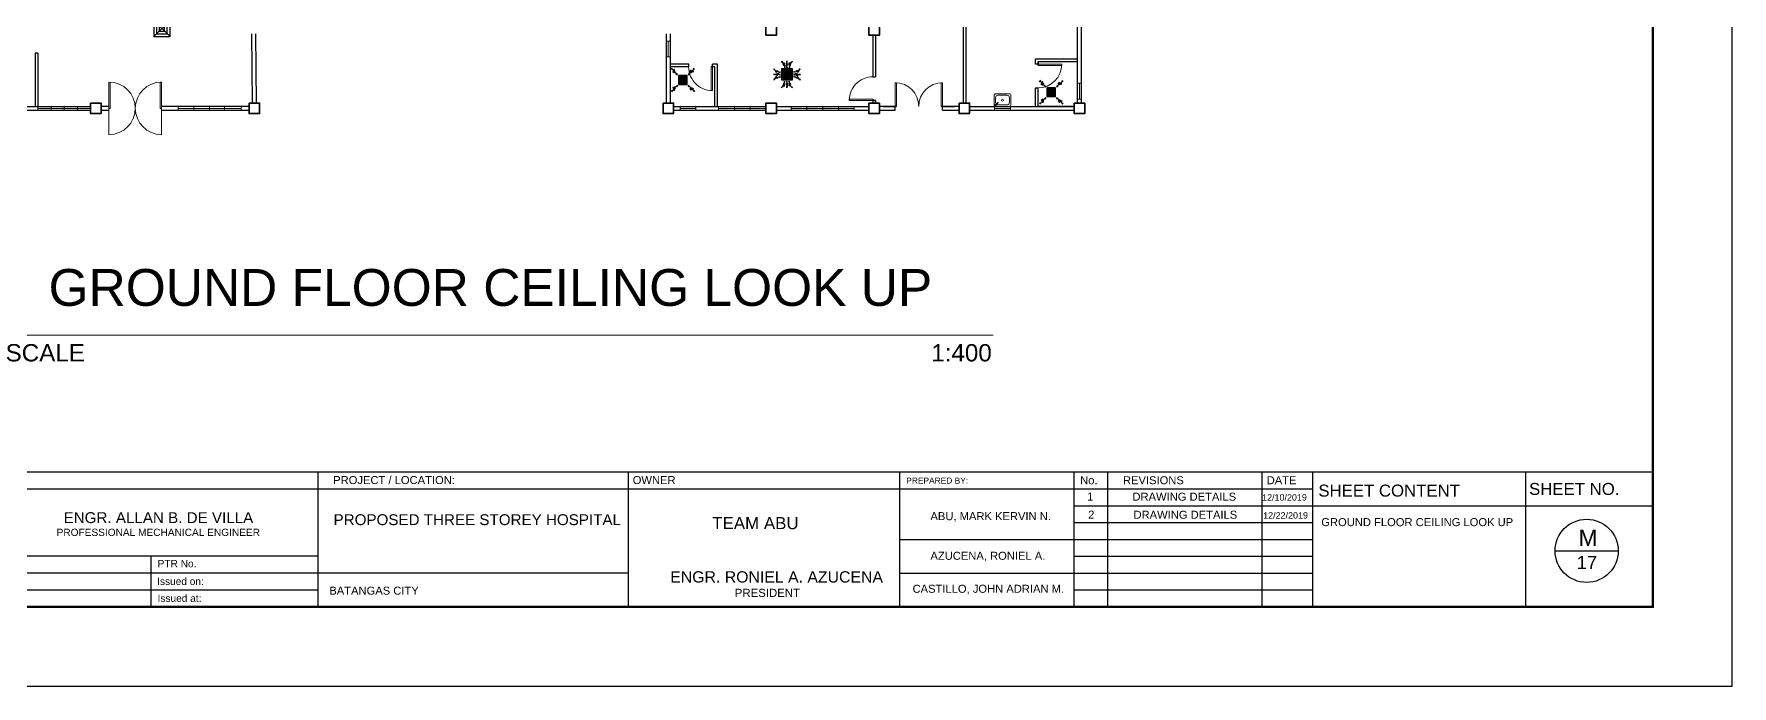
# Model space of a CAD drawing. Header units: millimetres. Extents: x 150 to 360, y 293 to 443.
# Drawn here: x 185.1 to 249.6, y 372.9 to 397.6 of the extents above; entities that cross this region are included whole.
import ezdxf

# ---------------------------------------------------------------- set-up
doc = ezdxf.new("R2010")
doc.units = ezdxf.units.MM
doc.header["$MEASUREMENT"] = 0
for name, color, linetype in [('AIR', 7, 'Continuous'), ('diffuser', 7, 'Continuous'), ('Legends', 7, 'Continuous'), ('template', 7, 'Continuous')]:
    doc.layers.add(name, color=color, linetype=linetype)
doc.styles.add('arial', font='arial.ttf')
doc.styles.get("Standard").update_dxf_attribs({"font": 'arial.ttf'})

# ---------------------------------------------------------------- blocks, each defined once
blk = doc.blocks.new('GRILL-C-IN')
at = {"layer": 'AIR', "ltscale": 3}
for p, q in [((-0.623, 0.601), (-0.674, 0.651)), ((-0.601, 0.623), (-0.651, 0.674)), ((-0.637, 0.637), (-0.3, 0.3)), ((0.637, 0.637), (0.3, 0.3)), ((0.601, 0.623), (0.651, 0.674)), ((0.623, 0.601), (0.674, 0.651)), ((-0.623, -0.601), (-0.674, -0.651)), ((-0.601, -0.623), (-0.651, -0.674)), ((-0.637, -0.637), (-0.3, -0.3)), ((0.637, -0.637), (0.3, -0.3)), ((0.601, -0.623), (0.651, -0.674)), ((0.623, -0.601), (0.674, -0.651))]:
    blk.add_line(p, q, dxfattribs=at)
at = {"layer": 'AIR'}
for p, q in [((-0.188, 0.187), (0.187, -0.188)), ((0.187, 0.187), (-0.188, -0.188))]:
    blk.add_line(p, q, dxfattribs=at)
at = {"layer": 'AIR', "ltscale": 3}
for points in [[(-0.362, 0.393), (-0.393, 0.362), (-0.3, 0.3)], [(0.393, 0.362), (0.362, 0.393), (0.3, 0.3)], [(-0.362, -0.393), (-0.393, -0.362), (-0.3, -0.3)], [(0.393, -0.362), (0.362, -0.393), (0.3, -0.3)]]:
    blk.add_lwpolyline(points, close=True, dxfattribs=at)
at = {"layer": 'AIR'}
for points in [[(-0.25, -0.25), (0.25, -0.25), (0.25, 0.25), (-0.25, 0.25)], [(-0.188, -0.188), (0.187, -0.188), (0.187, 0.187), (-0.188, 0.187)], [(-0.125, -0.125), (0.125, -0.125), (0.125, 0.125), (-0.125, 0.125)], [(-0.062, -0.062), (0.062, -0.062), (0.062, 0.062), (-0.062, 0.062)]]:
    blk.add_lwpolyline(points, close=True, dxfattribs=at)
at = {"layer": 'AIR', "ltscale": 3}
for points in [[(-0.441, 0.441), (-0.512, 0.404), (-0.432, 0.514), (-0.568, 0.43), (-0.477, 0.6), (-0.561, 0.561)], [(0.441, 0.441), (0.404, 0.512), (0.514, 0.432), (0.43, 0.568), (0.6, 0.477), (0.561, 0.561)], [(-0.441, -0.441), (-0.512, -0.404), (-0.432, -0.514), (-0.568, -0.43), (-0.477, -0.6), (-0.561, -0.561)], [(0.441, -0.441), (0.404, -0.512), (0.514, -0.432), (0.43, -0.568), (0.6, -0.477), (0.561, -0.561)]]:
    blk.add_spline(points, degree=3, dxfattribs=at)
for points in [[(-0.3, 0.3), (-0.362, 0.393), (-0.393, 0.362)], [(0.3, 0.3), (0.393, 0.362), (0.362, 0.393)], [(-0.3, -0.3), (-0.362, -0.393), (-0.393, -0.362)], [(0.3, -0.3), (0.393, -0.362), (0.362, -0.393)]]:
    blk.add_solid(points, dxfattribs=at)
blk = doc.blocks.new('AC-S-12')
at = {"layer": 'diffuser'}
for p, q in [((-0.15, 0.15), (0.15, -0.15)), ((0.15, 0.15), (-0.15, -0.15)), ((-0.15, 0.15), (-0.15, -0.15)), ((0.15, 0.15), (-0.15, 0.15)), ((-0.1, 0.1), (-0.1, -0.1)), ((0.1, 0.1), (-0.1, 0.1)), ((-0.05, 0.05), (-0.05, -0.05)), ((0.05, 0.05), (-0.05, 0.05)), ((0.05, -0.05), (0.05, 0.05)), ((0.1, -0.1), (0.1, 0.1)), ((0.15, -0.15), (0.15, 0.15)), ((-0.15, -0.15), (0.15, -0.15)), ((-0.1, -0.1), (0.1, -0.1)), ((-0.05, -0.05), (0.05, -0.05))]:
    blk.add_line(p, q, dxfattribs=at)
for points in [[(-0.358, 0.358, 0, 0.0447, 0), (-0.295, 0.295, 0, 0, 0), (-0.15, 0.15, 0, 0, 0)], [(0.358, 0.358, 0, 0.0447, 0), (0.295, 0.295, 0, 0, 0), (0.15, 0.15, 0, 0, 0)], [(-0.358, -0.358, 0, 0.0447, 0), (-0.295, -0.295, 0, 0, 0), (-0.15, -0.15, 0, 0, 0)], [(0.358, -0.358, 0, 0.0447, 0), (0.295, -0.295, 0, 0, 0), (0.15, -0.15, 0, 0, 0)]]:
    blk.add_lwpolyline(points, format="xyseb", dxfattribs=at)
blk = doc.blocks.new('fcu')
at = {"layer": 'diffuser', "xscale": 2.052644456280903, "yscale": 2.052644456280903, "zscale": 2.052644456280903}
blk.add_blockref('AC-S-12', (0, 0), dxfattribs=at)
blk = doc.blocks.new('FCU-13000P (CASSETTE SPLIT)')
at = {"layer": 'AIR', "ltscale": 3}
for p, q in [((-0.52, 0), (-1, 0)), ((-0.56, 0.19), (-0.49, 0.19)), ((-0.56, 0.16), (-0.49, 0.16)), ((-0.56, 0.02), (-0.49, 0.02)), ((-0.19, 0.56), (-0.19, 0.49)), ((-0.16, 0.56), (-0.16, 0.49)), ((-0.02, 0.56), (-0.02, 0.49)), ((0, 0.52), (0, 1)), ((0.02, 0.56), (0.02, 0.49)), ((0.16, 0.56), (0.16, 0.49)), ((0.19, 0.56), (0.19, 0.49)), ((0.56, 0.19), (0.49, 0.19)), ((0.56, 0.16), (0.49, 0.16)), ((0.56, 0.02), (0.49, 0.02)), ((0.52, 0), (1, 0)), ((-0.56, -0.02), (-0.49, -0.02)), ((-0.56, -0.16), (-0.49, -0.16)), ((-0.56, -0.19), (-0.49, -0.19)), ((-0.19, -0.56), (-0.19, -0.49)), ((-0.16, -0.56), (-0.16, -0.49)), ((-0.02, -0.56), (-0.02, -0.49)), ((0, -0.52), (0, -1)), ((0.02, -0.56), (0.02, -0.49)), ((0.16, -0.56), (0.16, -0.49)), ((0.19, -0.56), (0.19, -0.49)), ((0.56, -0.02), (0.49, -0.02)), ((0.56, -0.16), (0.49, -0.16)), ((0.56, -0.19), (0.49, -0.19))]:
    blk.add_line(p, q, dxfattribs=at)
at = {"layer": 'AIR'}
for p, q in [((0.3, -0.3), (-0.3, 0.3)), ((0.3, 0.3), (-0.3, -0.3))]:
    blk.add_line(p, q, dxfattribs=at)
at = {"layer": 'AIR', "ltscale": 3}
for points in [[(-0.89, 0.02), (-0.89, -0.02), (-1, 0)], [(-0.89, 0.34), (-0.93, 0.31), (-0.97, 0.42)], [(-0.34, 0.89), (-0.31, 0.93), (-0.42, 0.97)], [(-0.02, 0.89), (0.02, 0.89), (0, 1)], [(0.34, 0.89), (0.31, 0.93), (0.42, 0.97)], [(0.89, 0.34), (0.93, 0.31), (0.97, 0.42)], [(0.89, 0.02), (0.89, -0.02), (1, 0)], [(-0.89, -0.34), (-0.93, -0.31), (-0.97, -0.42)], [(-0.34, -0.89), (-0.31, -0.93), (-0.42, -0.97)], [(-0.02, -0.89), (0.02, -0.89), (0, -1)], [(0.34, -0.89), (0.31, -0.93), (0.42, -0.97)], [(0.89, -0.34), (0.93, -0.31), (0.97, -0.42)]]:
    blk.add_lwpolyline(points, close=True, dxfattribs=at)
at = {"layer": 'AIR'}
for points in [[(-0.91, 0.32, 0.171809), (-0.56, 0.18), (-0.52, 0.18)], [(-0.32, 0.91, -0.171809), (-0.18, 0.56), (-0.18, 0.52)], [(0.32, 0.91, 0.171809), (0.18, 0.56), (0.18, 0.52)], [(0.91, 0.32, -0.171809), (0.56, 0.18), (0.52, 0.18)], [(-0.91, -0.32, -0.171809), (-0.56, -0.18), (-0.52, -0.18)], [(-0.32, -0.91, 0.171809), (-0.18, -0.56), (-0.18, -0.52)], [(0.32, -0.91, -0.171809), (0.18, -0.56), (0.18, -0.52)], [(0.91, -0.32, 0.171809), (0.56, -0.18), (0.52, -0.18)]]:
    blk.add_lwpolyline(points, format="xyb", dxfattribs=at)
for points in [[(-0.41, -0.41), (0.41, -0.41), (0.41, 0.41), (-0.41, 0.41)], [(-0.37, 0.31), (-0.35, 0.31), (-0.35, -0.31), (-0.37, -0.31)], [(-0.31, 0.37), (0.31, 0.37), (0.31, 0.35), (-0.31, 0.35)], [(-0.26, -0.26), (0.26, -0.26), (0.26, 0.26), (-0.26, 0.26)], [(-0.21, -0.21), (0.21, -0.21), (0.21, 0.21), (-0.21, 0.21)], [(-0.16, -0.16), (0.16, -0.16), (0.16, 0.16), (-0.16, 0.16)], [(-0.11, -0.11), (0.11, -0.11), (0.11, 0.11), (-0.11, 0.11)], [(-0.06, -0.06), (0.06, -0.06), (0.06, 0.06), (-0.06, 0.06)], [(0.37, 0.31), (0.35, 0.31), (0.35, -0.31), (0.37, -0.31)], [(-0.31, -0.37), (0.31, -0.37), (0.31, -0.35), (-0.31, -0.35)]]:
    blk.add_lwpolyline(points, close=True, dxfattribs=at)
blk.add_lwpolyline([(-0.26, -0.31), (0.26, -0.31, 0.414214), (0.31, -0.26), (0.31, 0.26, 0.414214), (0.26, 0.31), (-0.26, 0.31, 0.414214), (-0.31, 0.26), (-0.31, -0.26, 0.414214)], format="xyb", close=True, dxfattribs=at)
at = {"layer": 'AIR', "ltscale": 3}
for points in [[(-0.84, 0.27), (-0.85, 0.23), (-0.88, 0.13), (-0.7, 0.42), (-0.9, 0), (-0.65, 0.36), (-0.68, 0.24), (-0.69, 0.2)], [(-0.27, 0.84), (-0.23, 0.85), (-0.13, 0.88), (-0.42, 0.7), (0, 0.9), (-0.36, 0.65), (-0.24, 0.68), (-0.2, 0.69)], [(0.27, 0.84), (0.23, 0.85), (0.13, 0.88), (0.42, 0.7), (0, 0.9), (0.36, 0.65), (0.24, 0.68), (0.2, 0.69)], [(0.84, 0.27), (0.85, 0.23), (0.88, 0.13), (0.7, 0.42), (0.9, 0), (0.65, 0.36), (0.68, 0.24), (0.69, 0.2)], [(-0.84, -0.27), (-0.85, -0.23), (-0.88, -0.13), (-0.7, -0.42), (-0.9, 0), (-0.65, -0.36), (-0.68, -0.24), (-0.69, -0.2)], [(-0.27, -0.84), (-0.23, -0.85), (-0.13, -0.88), (-0.42, -0.7), (0, -0.9), (-0.36, -0.65), (-0.24, -0.68), (-0.2, -0.69)], [(0.27, -0.84), (0.23, -0.85), (0.13, -0.88), (0.42, -0.7), (0, -0.9), (0.36, -0.65), (0.24, -0.68), (0.2, -0.69)], [(0.84, -0.27), (0.85, -0.23), (0.88, -0.13), (0.7, -0.42), (0.9, 0), (0.65, -0.36), (0.68, -0.24), (0.69, -0.2)]]:
    blk.add_open_spline(points, degree=3, knots=[0.0032834, 0.0032834, 0.0032834, 0.0032834, 0.0712567, 0.1924075, 0.3347111, 0.5062145, 0.5813292, 0.5813292, 0.5813292, 0.5813292], dxfattribs=at)
for points in [[(-0.8, 0), (-0.78, -0.08), (-0.75, 0.06), (-0.72, -0.1), (-0.66, 0.09), (-0.63, 0)], [(0, 0.8), (0.08, 0.78), (-0.06, 0.75), (0.1, 0.72), (-0.09, 0.66), (0, 0.63)], [(0.8, 0), (0.78, -0.08), (0.75, 0.06), (0.72, -0.1), (0.66, 0.09), (0.63, 0)], [(0, -0.8), (0.08, -0.78), (-0.06, -0.75), (0.1, -0.72), (-0.09, -0.66), (0, -0.63)]]:
    blk.add_spline(points, degree=3, dxfattribs=at)
for points in [[(-1, 0), (-0.89, 0.02), (-0.89, -0.02)], [(-0.97, 0.42), (-0.89, 0.34), (-0.93, 0.31)], [(-0.42, 0.97), (-0.34, 0.89), (-0.31, 0.93)], [(0, 1), (-0.02, 0.89), (0.02, 0.89)], [(0.42, 0.97), (0.34, 0.89), (0.31, 0.93)], [(0.97, 0.42), (0.89, 0.34), (0.93, 0.31)], [(1, 0), (0.89, 0.02), (0.89, -0.02)], [(-0.97, -0.42), (-0.89, -0.34), (-0.93, -0.31)], [(-0.42, -0.97), (-0.34, -0.89), (-0.31, -0.93)], [(0, -1), (-0.02, -0.89), (0.02, -0.89)], [(0.42, -0.97), (0.34, -0.89), (0.31, -0.93)], [(0.97, -0.42), (0.89, -0.34), (0.93, -0.31)]]:
    blk.add_solid(points, dxfattribs=at)

msp = doc.modelspace()

# ---------------------------------------------------------------- linework, layer by layer
at = {"color": 8, "lineweight": 25}
for p, q in [((224.727, 394.993), (224.727, 400.593)), ((224.877, 394.993), (224.877, 400.593)), ((220.377, 399.293), (220.377, 394.993)), ((220.477, 399.343), (220.477, 394.993)), ((193.377, 394.994), (193.352, 397.617)), ((193.527, 394.995), (193.502, 397.618)), ((209.102, 397.618), (209.102, 394.993)), ((209.252, 397.618), (209.252, 394.993)), ((216.952, 397.568), (216.952, 395.993)), ((217.052, 397.568), (217.052, 395.987)), ((185.127, 396.893), (185.127, 394.868)), ((185.227, 396.893), (185.127, 396.893)), ((185.227, 396.893), (185.227, 394.868)), ((209.957, 396.468), (209.252, 396.468)), ((209.952, 396.368), (209.252, 396.368)), ((209.952, 396.468), (209.952, 396.368)), ((210.952, 396.368), (210.802, 396.368)), ((211.052, 396.468), (210.852, 396.468)), ((210.852, 396.368), (210.852, 396.468)), ((210.952, 396.368), (210.852, 396.368)), ((210.952, 394.868), (210.952, 396.368)), ((211.052, 394.868), (211.052, 396.468)), ((223.127, 396.468), (223.127, 396.668)), ((223.127, 396.668), (224.727, 396.668)), ((223.227, 396.468), (223.127, 396.468)), ((223.227, 396.418), (223.227, 396.568)), ((223.227, 396.568), (224.727, 396.568)), ((223.227, 396.568), (223.227, 396.468)), ((216.952, 395.993), (217.052, 395.993)), ((223.127, 394.868), (223.127, 395.568)), ((223.127, 395.568), (223.227, 395.568)), ((223.227, 394.868), (223.227, 395.568)), ((184.527, 394.868), (187.227, 394.868)), ((187.927, 394.868), (187.627, 394.868)), ((193.252, 394.868), (189.927, 394.868)), ((209.377, 394.868), (212.889, 394.868)), ((209.377, 394.868), (210.952, 394.868)), ((213.289, 394.868), (216.802, 394.868)), ((216.952, 395.143), (216.952, 394.993)), ((217.052, 395.093), (216.952, 395.093)), ((217.052, 395.093), (217.052, 394.993)), ((217.052, 394.993), (217.052, 395.093)), ((217.846, 394.868), (217.202, 394.868)), ((217.346, 394.868), (217.796, 394.868)), ((217.796, 394.718), (217.796, 394.868)), ((220.227, 394.868), (219.546, 394.868)), ((219.596, 394.868), (220.046, 394.868)), ((219.596, 394.718), (219.596, 394.868)), ((220.627, 394.868), (224.602, 394.868)), ((224.602, 394.868), (223.227, 394.868)), ((184.527, 394.718), (187.227, 394.718)), ((187.627, 394.718), (187.727, 394.718)), ((187.627, 394.718), (187.927, 394.718)), ((189.927, 394.718), (193.252, 394.718)), ((209.377, 394.718), (212.889, 394.718)), ((213.289, 394.718), (216.802, 394.718)), ((217.202, 394.718), (217.796, 394.718)), ((217.346, 394.718), (217.796, 394.718)), ((219.596, 394.718), (220.046, 394.718)), ((219.596, 394.718), (220.227, 394.718)), ((220.627, 394.718), (224.602, 394.718))]:
    msp.add_line(p, q, dxfattribs=at)
at = {"color": 8, "lineweight": 9}
for p, q in [((209.252, 397.35), (209.102, 397.35)), ((209.102, 397.297), (209.102, 396.697)), ((209.177, 397.35), (209.177, 396.75)), ((209.102, 396.75), (209.252, 396.75)), ((224.727, 395.143), (224.727, 395.743)), ((224.727, 395.743), (224.877, 395.743)), ((224.727, 395.193), (224.727, 395.693)), ((224.802, 395.743), (224.802, 395.143)), ((185.227, 394.868), (186.227, 394.868)), ((187.227, 394.868), (185.277, 394.868)), ((185.727, 394.868), (185.727, 394.718)), ((186.227, 394.868), (187.227, 394.868)), ((186.227, 394.868), (186.227, 394.718)), ((186.727, 394.868), (186.727, 394.718)), ((190.552, 394.718), (190.552, 394.868)), ((191.752, 394.868), (190.552, 394.868)), ((191.152, 394.868), (191.152, 394.718)), ((191.377, 394.868), (193.252, 394.868)), ((191.752, 394.868), (192.952, 394.868)), ((191.752, 394.868), (191.752, 394.718)), ((192.314, 394.868), (192.314, 394.718)), ((192.952, 394.868), (192.952, 394.718)), ((209.627, 394.868), (209.627, 394.718)), ((209.677, 394.868), (210.177, 394.868)), ((210.227, 394.718), (210.227, 394.868)), ((212.889, 394.868), (211.089, 394.868)), ((211.689, 394.718), (211.689, 394.868)), ((211.689, 394.868), (212.289, 394.868)), ((212.289, 394.868), (212.289, 394.718)), ((213.846, 394.868), (215.046, 394.868)), ((214.446, 394.868), (214.446, 394.718)), ((215.046, 394.718), (215.046, 394.868)), ((215.046, 394.868), (216.246, 394.868)), ((215.646, 394.868), (215.646, 394.718)), ((221.577, 394.718), (221.577, 394.868)), ((221.577, 394.868), (222.177, 394.868)), ((222.177, 394.868), (222.177, 394.718)), ((224.877, 395.143), (224.727, 395.143)), ((185.227, 394.793), (187.227, 394.793)), ((185.277, 394.718), (187.227, 394.718)), ((190.552, 394.793), (192.952, 394.793)), ((192.952, 394.718), (190.552, 394.718)), ((209.627, 394.793), (210.227, 394.793)), ((209.627, 394.718), (210.227, 394.718)), ((211.089, 394.793), (212.889, 394.793)), ((211.089, 394.718), (211.689, 394.718)), ((216.246, 394.793), (213.846, 394.793)), ((215.046, 394.718), (213.846, 394.718)), ((215.046, 394.718), (216.246, 394.718)), ((222.177, 394.793), (221.577, 394.793))]:
    msp.add_line(p, q, dxfattribs=at)
at = {"color": 8, "lineweight": 9, "ltscale": 0.4}
for p, q in [((209.252, 397.297), (209.252, 396.807)), ((221.557, 394.943), (221.557, 395.273)), ((221.604, 394.927), (221.695, 395.018)), ((221.612, 395.023), (221.612, 395.193)), ((221.616, 394.914), (221.707, 395.006)), ((221.632, 395.348), (222.122, 395.348)), ((222.122, 394.868), (221.632, 394.868)), ((221.712, 395.293), (222.042, 395.293)), ((222.042, 394.923), (221.712, 394.923)), ((222.142, 395.193), (222.142, 395.023)), ((222.197, 395.273), (222.197, 394.943))]:
    msp.add_line(p, q, dxfattribs=at)
at = {"color": 8, "lineweight": -2}
for p, q in [((209.957, 396.468), (209.952, 396.468)), ((224.877, 394.993), (224.877, 395.143))]:
    msp.add_line(p, q, dxfattribs=at)
at = {"color": 8, "lineweight": 13}
for p, q in [((210.802, 395.468), (210.802, 396.368)), ((210.852, 396.368), (210.852, 395.468)), ((223.227, 396.468), (224.127, 396.468)), ((224.127, 396.418), (223.227, 396.418)), ((224.127, 396.468), (224.127, 396.418)), ((187.927, 394.793), (187.927, 395.793)), ((187.977, 395.793), (187.977, 394.793)), ((189.927, 395.793), (189.877, 395.793)), ((189.877, 395.793), (189.877, 394.793)), ((189.927, 394.793), (189.927, 395.793)), ((217.796, 394.868), (217.796, 395.768)), ((217.796, 395.768), (217.846, 395.768)), ((217.846, 395.768), (217.846, 394.868)), ((219.596, 395.768), (219.546, 395.768)), ((219.546, 395.768), (219.546, 394.868)), ((219.596, 394.868), (219.596, 395.768)), ((187.927, 394.718), (187.927, 394.868)), ((189.927, 394.868), (189.927, 394.718)), ((210.852, 395.468), (210.802, 395.468)), ((216.052, 395.093), (216.052, 395.143)), ((216.052, 395.143), (216.952, 395.143)), ((216.952, 395.093), (216.052, 395.093)), ((216.952, 395.093), (216.952, 395.143)), ((217.846, 394.868), (217.796, 394.868)), ((219.596, 394.868), (219.546, 394.868)), ((187.977, 394.793), (187.927, 394.793)), ((187.927, 394.793), (187.927, 393.793)), ((189.877, 394.793), (189.927, 394.793)), ((189.927, 394.793), (189.927, 393.793))]:
    msp.add_line(p, q, dxfattribs=at)
at = {"color": 0, "linetype": 'ByBlock', "lineweight": 9}
msp.add_line((221.526, 386.18), (183.557, 386.18), dxfattribs=at)
at = {"color": 8, "lineweight": 35}
for points in [[(212.889, 397.968), (213.289, 397.968), (213.289, 397.568), (212.889, 397.568)], [(216.802, 397.968), (217.202, 397.968), (217.202, 397.568), (216.802, 397.568)], [(187.227, 394.993), (187.627, 394.993), (187.627, 394.593), (187.227, 394.593)], [(193.252, 394.995), (193.652, 394.995), (193.652, 394.595), (193.252, 394.595)], [(208.977, 394.993), (209.377, 394.993), (209.377, 394.593), (208.977, 394.593)], [(212.889, 394.993), (213.289, 394.993), (213.289, 394.593), (212.889, 394.593)], [(216.802, 394.993), (217.202, 394.993), (217.202, 394.593), (216.802, 394.593)], [(220.227, 394.993), (220.627, 394.993), (220.627, 394.593), (220.227, 394.593)], [(224.602, 394.993), (225.002, 394.993), (225.002, 394.593), (224.602, 394.593)]]:
    msp.add_lwpolyline(points, close=True, dxfattribs=at)
at = {"color": 8, "lineweight": 9}
for points in [[(209.102, 397.35), (209.252, 397.35), (209.252, 396.75), (209.102, 396.75)], [(224.727, 395.743), (224.877, 395.743), (224.877, 395.143), (224.727, 395.143)], [(185.227, 394.868), (187.227, 394.868), (187.227, 394.718), (185.227, 394.718)], [(185.227, 394.868), (187.227, 394.868), (187.227, 394.718), (185.227, 394.718)], [(190.552, 394.868), (192.952, 394.868), (192.952, 394.718), (190.552, 394.718)], [(190.552, 394.868), (192.952, 394.868), (192.952, 394.718), (190.552, 394.718)], [(209.627, 394.868), (210.227, 394.868), (210.227, 394.718), (209.627, 394.718)], [(209.627, 394.868), (210.227, 394.868), (210.227, 394.718), (209.627, 394.718)], [(211.089, 394.868), (212.889, 394.868), (212.889, 394.718), (211.089, 394.718)], [(211.089, 394.868), (212.889, 394.868), (212.889, 394.718), (211.089, 394.718)], [(213.846, 394.868), (216.246, 394.868), (216.246, 394.718), (213.846, 394.718)], [(213.846, 394.868), (216.246, 394.868), (216.246, 394.718), (213.846, 394.718)], [(221.577, 394.868), (222.177, 394.868), (222.177, 394.718), (221.577, 394.718)]]:
    msp.add_lwpolyline(points, close=True, dxfattribs=at)
at = {"color": 8, "lineweight": 9, "ltscale": 0.4}
msp.add_circle((221.877, 395.108), 0.0375, dxfattribs=at)
at = {"color": 8, "lineweight": 13}
for centre, radius, start, end in [((210.852, 396.368), 0.9, 173.62063, 270), ((223.227, 396.468), 0.9, 270, 0), ((187.927, 394.793), 1, 270, 90), ((189.927, 394.793), 1, 90, 270), ((216.952, 395.093), 0.9, 83.62063, 180), ((217.796, 394.868), 0.9, 0, 90), ((219.596, 394.868), 0.9, 90, 180)]:
    msp.add_arc(centre, radius, start, end, dxfattribs=at)
at = {"color": 8, "lineweight": 9, "ltscale": 0.4}
for centre, radius, start, end in [((221.632, 395.273), 0.075, 90, 180), ((221.632, 394.943), 0.075, 180, 270), ((221.61, 394.921), 0.0217, 68.75652, 21.24348), ((221.61, 394.921), 0.0145, 82.04989, 7.95011), ((221.61, 394.921), 0.00874, 135, 315), ((221.712, 395.193), 0.1, 90, 180), ((221.712, 395.023), 0.1, 180, 219.98678), ((221.712, 395.023), 0.1, 230.01322, 270), ((221.701, 395.012), 0.00874, 315, 135), ((222.042, 395.193), 0.1, 0, 90), ((222.042, 395.023), 0.1, 270, 0), ((222.122, 395.273), 0.075, 0, 90), ((222.122, 394.943), 0.075, 270, 0)]:
    msp.add_arc(centre, radius, start, end, dxfattribs=at)
at = {"layer": 'template'}
for p, q in [((249.594, 372.855), (249.594, 443.251)), ((156.335, 380.984), (246.586, 380.984)), ((195.881, 375.863), (195.881, 380.984)), ((207.658, 380.984), (207.658, 375.863)), ((217.96, 380.984), (217.96, 375.863)), ((224.59, 380.984), (224.59, 375.863)), ((225.87, 380.984), (225.87, 375.863)), ((231.734, 380.984), (231.734, 375.863)), ((233.655, 380.984), (233.655, 375.863)), ((241.749, 380.984), (241.749, 375.863)), ((172.181, 380.344), (228.752, 380.344)), ((226.994, 380.344), (233.655, 380.344)), ((224.59, 379.704), (235.35, 379.704)), ((231.988, 379.704), (246.586, 379.704)), ((224.59, 379.064), (233.655, 379.064)), ((217.96, 378.424), (228.752, 378.424)), ((226.994, 378.424), (233.655, 378.424)), ((172.181, 377.794), (195.881, 377.794)), ((189.515, 377.794), (189.515, 375.863)), ((224.59, 377.784), (233.655, 377.784)), ((242.87, 377.988), (245.27, 377.988)), ((172.181, 377.15), (207.658, 377.15)), ((217.96, 377.144), (228.752, 377.144)), ((226.994, 377.144), (233.655, 377.144)), ((172.181, 376.507), (195.881, 376.507)), ((183.591, 376.507), (193.925, 376.507)), ((224.59, 376.504), (233.655, 376.504)), ((150.318, 372.855), (249.594, 372.855))]:
    msp.add_line(p, q, dxfattribs=at)
at = {"layer": 'template', "linetype": 'Continuous', "const_width": 0.0853}
msp.add_lwpolyline([(156.335, 375.863), (246.586, 375.863), (246.586, 440.242), (156.335, 440.242)], close=True, dxfattribs=at)
at = {"layer": 'template'}
msp.add_circle((244.07, 377.988), 1.2, dxfattribs=at)

# ---------------------------------------------------------------- block references
at = {"layer": 'AIR'}
for name, p, xscale, yscale, zscale in [('GRILL-C-IN', (209.731, 395.868), 0.6658363358532475, 0.6658363358532475, 0.6658363358532475), ('FCU-13000P (CASSETTE SPLIT)', (213.687, 396.08), 0.5113536813550488, 0.5113536813550488, 0.5113536813550488), ('GRILL-C-IN', (223.728, 395.404), 0.6658363358532475, 0.6658363358532475, 0.6658363358532475)]:
    msp.add_blockref(name, p, dxfattribs=dict(at, xscale=xscale, yscale=yscale, zscale=zscale))
at = {"layer": 'Legends', "linetype": 'Continuous', "lineweight": 25}
msp.add_blockref('fcu', (189.939, 397.825), dxfattribs=at)

# ---------------------------------------------------------------- texts
at = {"color": 0, "linetype": 'ByBlock', "lineweight": 9}
for s, height, p in [('GROUND FLOOR CEILING LOOK UP', 1.4, (185.631, 387.291)), ('SCALE                                                                                                                              1:400', 0.657637, (184, 385.182))]:
    msp.add_text(s, height=height, dxfattribs=at).set_placement(p)
at = {"layer": 'template', "style": 'arial'}
for s, height, p in [('PROJECT / LOCATION:', 0.30402, (196.446, 380.525)), ('PROJECT / LOCATION:', 0.30402, (196.446, 380.525)), ('PROJECT / LOCATION:', 0.30402, (196.446, 380.525)), ('OWNER', 0.304, (207.827, 380.525)), ('PREPARED BY: ', 0.22802, (218.218, 380.542)), ('No.', 0.304, (224.827, 380.517)), ('REVISIONS', 0.304, (226.453, 380.517)), ('DATE', 0.304, (231.914, 380.517)), ('1', 0.304, (225.09, 379.897)), ('DRAWING DETAILS', 0.30402, (226.813, 379.893)), ('12/10/2019', 0.2432, (231.74, 379.897)), ('SHEET CONTENT', 0.45603, (233.877, 380.048)), ('SHEET NO.', 0.456, (241.883, 380.111)), ('ENGR. ALLAN B. DE VILLA', 0.41257, (186.203, 379.043)), ('PROPOSED THREE STOREY HOSPITAL', 0.41257, (196.461, 378.966)), ('ABU, MARK KERVIN N.', 0.30402, (219.138, 379.154)), ('2', 0.304, (225.13, 379.213)), ('DRAWING DETAILS', 0.30402, (226.854, 379.208)), ('12/22/2019', 0.2432, (231.781, 379.213)), ('PROFESSIONAL MECHANICAL ENGINEER', 0.27505, (185.937, 378.554)), ('TEAM ABU', 0.4598, (210.847, 378.812)), ('GROUND FLOOR CEILING LOOK UP', 0.30402, (233.988, 378.927)), ('M', 0.624, (243.76, 378.174)), ('PTR No.', 0.275, (189.777, 377.367)), ('AZUCENA, RONIEL A.', 0.30402, (219.138, 377.649)), ('17', 0.4993, (243.692, 377.296)), ('Issued on:', 0.275, (189.758, 376.693)), ('ENGR. RONIEL A. AZUCENA', 0.43038, (209.252, 376.783)), ('Issued at:', 0.275, (189.774, 376.05)), ('BATANGAS CITY', 0.30402, (196.299, 376.325)), ('PRESIDENT', 0.3099, (211.705, 376.238)), ('CASTILLO, JOHN ADRIAN M.', 0.30402, (218.458, 376.396))]:
    msp.add_text(s, height=height, dxfattribs=at).set_placement(p)

doc.saveas('drawing.dxf')
